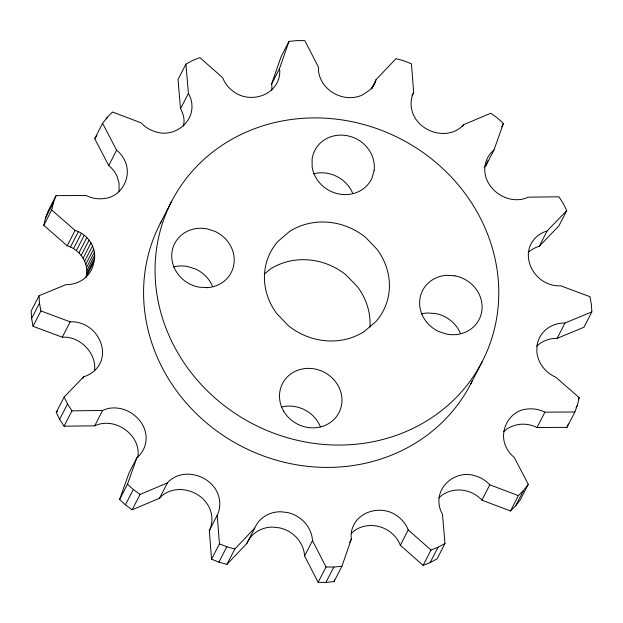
<?xml version="1.0" encoding="UTF-8"?>
<svg xmlns="http://www.w3.org/2000/svg" width="623" height="623" viewBox="0 0 623 623"><rect width="100%" height="100%" fill="white"/><g stroke="black" fill="none" stroke-linecap="round" stroke-linejoin="round"><path stroke-width="0.93" d="M94.618 370.054C95.934 357.096 87.127 344.955 75.671 339.66A26.727 24.546 27.2 0 0 62.3 337.183L33.035 326.32L31.609 318.524L31.15 311.095L39.039 295.738L65.874 284.649A30.41 27.942 27.2 0 0 93.762 262.602C97.772 249.021 88.341 234.31 75.11 230.432L51.686 209.998L53.469 202.483L56.031 195.645L85.997 195.49A29.624 27.217 27.2 0 0 103.652 198.605C121.438 197.327 132.497 176.683 124.888 160.866A26.727 24.546 27.2 0 0 116.626 150.213L102.6 123.323L107.32 117.225L112.514 112.023L141.055 122.832A29.624 27.217 27.2 0 0 156.575 132.068C173.365 137.262 192.538 123.821 191.97 105.957A26.727 24.546 27.2 0 0 188.411 93.38L185.919 64.122L192.865 60.376L199.89 57.604L222.66 77.719A29.624 27.217 27.2 0 0 233.687 91.682C247.728 102.32 270.694 97.756 277.85 81.169A26.727 24.546 27.2 0 0 279.532 68.577L288.955 41.414L297.062 40.588L304.865 40.666L318.392 67.035C317.707 88.964 342.705 103.885 362.15 95.085L369.447 90.273A26.727 24.546 27.2 0 0 375.038 82.586L376.121 79.596L396.026 58.648L404.062 60.875L411.445 63.787L413.672 92.399A29.624 27.217 27.2 0 0 411.616 109.025C415.136 126.913 435.89 137.66 452.828 131.897A26.727 24.546 27.2 0 0 463.473 124.748L490.831 113.215L497.575 118.144L503.407 123.463L494 149.948L486.111 165.305A29.624 27.217 27.2 0 0 484.227 167.019M93.894 261.816L86.005 277.173C89.65 263.794 80.126 249.597 67.222 245.789L43.797 225.355L45.58 217.84L48.142 211.002L56.031 195.645M137.815 457.407C140.853 439.877 124.647 424.107 107.709 423.313A26.727 24.546 27.2 0 0 94.712 425.836L64.068 426.202L59.652 419.31L56.241 412.41L64.13 397.053L83.739 376.72A29.624 27.217 27.2 0 0 97.686 367.165C108.807 352.54 99.516 330.93 83.56 324.31A26.727 24.546 27.2 0 0 70.181 321.826L40.923 310.963L39.498 303.167L39.039 295.738M183.559 126.181L184.081 121.314A26.727 24.546 27.2 0 0 180.522 108.729L178.03 79.479L185.919 64.122M119.032 191.814L119.094 183.271L117.007 176.223A26.727 24.546 27.2 0 0 108.737 165.57L94.712 138.68L102.6 123.323M503.781 431.513C508.08 427.557 513.601 425.213 519.348 424.395A29.624 27.217 27.2 0 1 537.003 427.51L566.969 427.355L574.858 411.998L577.42 405.16L579.203 397.645L555.778 377.211A30.41 27.942 27.2 0 1 536.816 351.427L537.127 345.041A30.41 27.942 27.2 0 1 565.014 322.994L591.85 311.905L591.391 304.476L589.965 296.68L560.7 285.817A26.727 24.546 27.2 0 1 547.329 283.34C531.364 276.713 522.074 255.103 533.202 240.478A29.624 27.217 27.2 0 1 547.142 230.923L566.759 210.59L563.348 203.69L558.932 196.798L528.288 197.164A26.727 24.546 27.2 0 1 515.291 199.687C497.746 198.932 481.423 182.095 485.34 164.114A29.624 27.217 27.2 0 1 494 149.948M271.675 90.39A26.727 24.546 27.2 0 0 271.644 83.934L281.066 56.763L288.955 41.414M64.13 397.053L67.533 403.953L71.957 410.845L102.593 410.479A26.727 24.546 27.2 0 1 115.598 407.956C133.143 408.711 149.465 425.548 145.548 443.529A29.624 27.217 27.2 0 1 136.889 457.695L129 473.052L119.593 499.537L125.425 504.856L132.169 509.785L159.527 498.252A26.727 24.546 27.2 0 1 170.172 491.103C187.11 485.34 207.864 496.087 211.384 513.975A29.624 27.217 27.2 0 1 209.328 530.601L211.555 559.213L218.938 562.125L226.974 564.352L246.879 543.404A30.41 27.942 27.2 0 1 272.718 527.097L279.462 527.837A30.41 27.942 27.2 0 1 304.608 555.965L318.135 582.334L325.938 582.412L334.045 581.586L334.676 579.779M334.045 581.586L341.934 566.237L351.356 539.066A26.727 24.546 27.2 0 1 353.039 526.474C360.195 509.887 383.153 505.323 397.201 515.961A29.624 27.217 27.2 0 1 408.229 529.924L430.999 550.039L438.024 547.267L444.97 543.521L442.478 514.271A26.727 24.546 27.2 0 1 438.919 501.686C438.351 483.822 457.523 470.381 474.313 475.575A29.624 27.217 27.2 0 1 489.834 484.819L518.375 495.62L523.561 490.418L528.288 484.32L514.263 457.43A26.727 24.546 27.2 0 1 505.993 446.777C498.392 430.96 509.45 410.316 527.237 409.038A29.624 27.217 27.2 0 1 544.891 412.153L574.858 411.998M119.593 499.537L127.474 484.188L136.889 457.695M486.111 165.305L487.739 160.734M566.969 427.355L568.254 423.936M45.58 217.84L53.469 202.483M43.797 225.355L51.686 209.998M106.447 118.931L107.32 117.225M67.222 245.789L75.11 230.432M108.737 165.57L116.626 150.213M31.609 318.524L39.498 303.167M70.454 247.035L78.342 231.678M33.035 326.32L40.923 310.963M73.514 248.647L81.403 233.29M76.356 250.617L84.245 235.26M78.934 252.899L86.823 237.542M81.2 255.461L89.089 240.104M83.124 258.257L91.013 242.9M84.666 261.239L92.547 245.883M85.795 264.362L93.684 249.005M86.504 267.571L94.392 252.214M86.784 270.81L94.665 255.453M86.613 274.034L94.501 258.677M62.3 337.183L70.181 321.826M180.522 108.729L188.411 93.38M59.652 419.31L67.533 403.953M160.181 223.649L171.652 201.315M82.867 378.426L83.739 376.72M64.068 426.202L71.957 410.845M94.712 425.836L102.593 410.479M271.644 83.934L279.532 68.577M125.425 504.856L133.314 489.499L127.474 484.188M132.169 509.785L140.058 494.428L167.416 482.895A26.727 24.546 27.2 0 1 178.061 475.746C194.999 469.983 215.745 480.73 219.273 498.618A29.624 27.217 27.2 0 1 217.209 515.244L219.444 543.856L211.555 559.213M159.527 498.252L167.416 482.895M371.3 88.98L376.121 79.596M371.97 88.559L375.038 82.586M411.92 95.81L413.672 92.399M209.328 530.601L217.209 515.244M218.938 562.125L226.827 546.768L234.863 548.995L254.76 528.047A30.41 27.942 27.2 0 1 280.607 511.748L287.351 512.48A30.41 27.942 27.2 0 1 312.497 540.608L326.024 566.977L318.135 582.334M226.974 564.352L234.863 548.995M246.879 543.404L254.76 528.047M462.601 126.453L463.473 124.748M501.655 126.874L503.407 123.463M304.608 555.965L312.497 540.608M325.938 582.412L333.827 567.055L341.934 566.237M349.604 542.477L351.356 539.066M528.117 252.658A29.624 27.217 27.2 0 1 539.261 246.28L547.142 230.923M470.708 383.994L482.179 361.659A174.744 160.516 27.2 0 0 313.112 117.911A174.744 160.516 27.2 0 0 185.459 364.891A174.744 160.516 27.2 0 0 482.179 361.659M566.759 210.59L558.87 225.947L539.261 246.28M444.97 543.521L437.081 558.878L430.135 562.624L423.11 565.396L400.34 545.281L408.229 529.924M423.11 565.396L430.999 550.039M430.135 562.624L438.024 547.267M536.691 346.217A30.41 27.942 27.2 0 1 557.126 338.351L565.014 322.994M438.896 497.894C445.943 490.69 456.877 488.541 466.425 490.932A29.624 27.217 27.2 0 1 481.945 500.168L489.834 484.819M591.85 311.905L583.961 327.262L557.126 338.351M537.003 427.51L544.891 412.153M481.945 500.168L510.486 510.977L518.375 495.62M510.486 510.977L515.68 505.775L523.561 490.418M528.288 484.32L520.4 499.677L515.68 505.775M578.331 399.351L579.203 397.645M576.104 407.715L577.42 405.16M94.712 138.68L97.071 135.627M351.279 533.529C361.06 523.172 378.161 523.382 389.313 531.318A29.624 27.217 27.2 0 1 400.34 545.281M56.241 412.41L57.55 411.055M264.37 274.151L270.164 269.175A63.538 58.367 27.2 0 1 346.256 275.117L357.633 286.962A63.538 58.367 27.2 0 1 369.93 326.974M326.024 566.977L333.827 567.055M219.444 543.856L226.827 546.768M133.314 489.499L140.058 494.428M173.319 266.987A31.773 29.188 27.2 0 1 187.663 266.519L195.544 269.035A31.773 29.188 27.2 0 1 212.474 286.191M281.736 406.951A31.773 29.188 27.2 0 1 320.487 426.942M421.203 313.984A31.773 29.188 27.2 0 1 427.386 312.995L435.547 313.517A31.773 29.188 27.2 0 1 460.358 333.188M313.439 173.856A31.773 29.188 27.2 0 1 352.602 193.06M471.985 381.463A174.744 160.516 27.2 0 1 241.74 446.418A174.744 160.516 27.2 0 1 161.505 221.142M374.088 170.733L371.986 178.077A31.773 29.188 27.2 0 1 339.052 194.01A31.773 29.188 27.2 0 1 312.123 166.73L312.115 158.982A31.773 29.188 27.2 0 1 347.151 135.697A31.773 29.188 27.2 0 1 374.088 170.733M289.531 231.476L277.842 241.522A63.538 58.367 27.2 0 0 276.838 313.704L288.223 325.549A63.538 58.367 27.2 0 0 364.307 331.491L375.996 321.452A63.538 58.367 27.2 0 0 377.001 249.27L365.615 237.425A63.538 58.367 27.2 0 0 289.531 231.476M454.907 275.825L446.746 275.304A31.773 29.188 27.2 0 0 419.879 299.11A31.773 29.188 27.2 0 0 438.935 331.631L446.816 334.138A31.773 29.188 27.2 0 0 481.844 310.861A31.773 29.188 27.2 0 0 454.907 275.825M207.085 287.67L198.932 287.141A31.773 29.188 27.2 0 1 171.987 252.113A31.773 29.188 27.2 0 1 207.023 228.828L214.904 231.343A31.773 29.188 27.2 0 1 233.96 263.864A31.773 29.188 27.2 0 1 207.085 287.67M283.574 411.009A31.773 29.188 27.2 0 0 337.697 414.879A31.773 29.188 27.2 0 0 310.932 368.458A31.773 29.188 27.2 0 0 283.574 411.009"/></g></svg>
